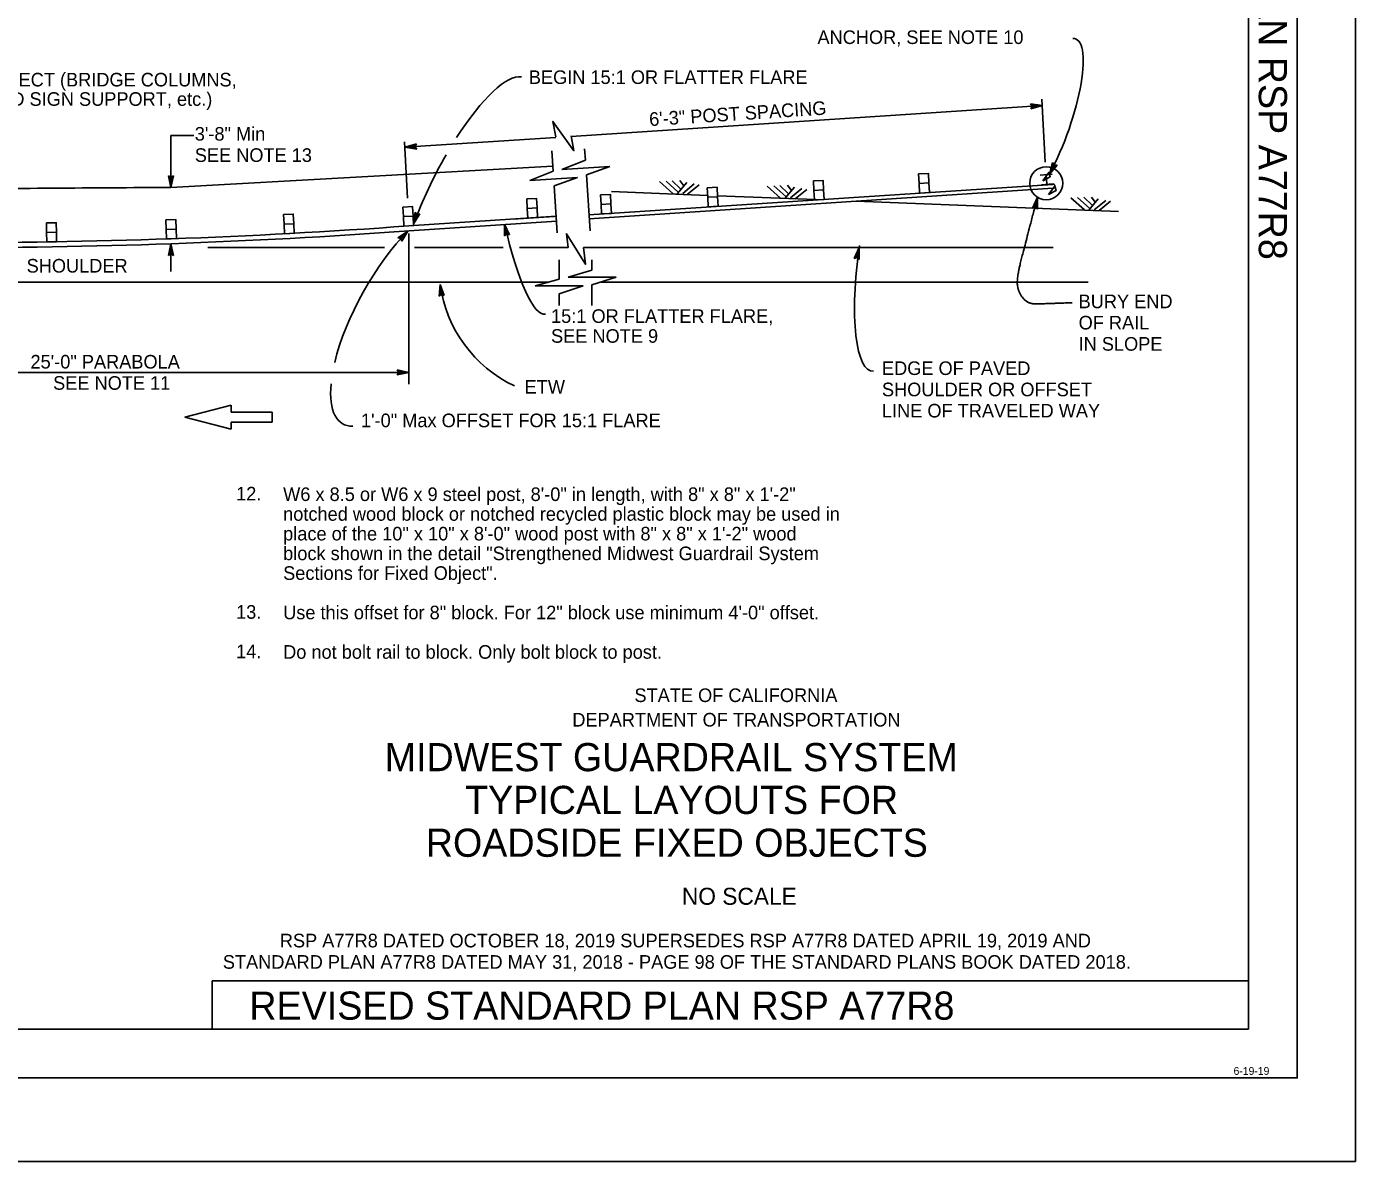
# Model space of a CAD drawing. Extents: x -893 to 867, y -474 to 712.
# Drawn here: x 182 to 867, y -474 to 110 of the extents above; entities that cross this region are included whole.
import ezdxf

# ---------------------------------------------------------------- set-up
doc = ezdxf.new("R2010")
doc.units = 0
for name, color, linetype in [('10 Sheet Format', 7, 'Continuous'), ('56 Stage 3 Anno', 7, 'Continuous'), ('57 Undefined', 7, 'Continuous'), ('60 Nongeo Data', 7, 'Continuous')]:
    doc.layers.add(name, color=color, linetype=linetype)

msp = doc.modelspace()

# ---------------------------------------------------------------- linework, layer by layer
at = {"layer": '10 Sheet Format'}
for p, q in [((811.55, -406.04), (811.55, 643.96)), ((277.71, -381.01), (811.52, -381.01)), ((277.71, -405.93), (277.71, -381.01)), ((-813.45, -406.04), (811.55, -406.04))]:
    msp.add_line(p, q, dxfattribs=at)
for points in [[(-893.45, -474.04), (866.55, -474.04), (866.55, 711.96), (-893.45, 711.96)], [(-863.43, 668.96), (836.57, 668.96), (836.57, -431.04), (-863.43, -431.04)], [(-863.43, 668.96), (836.57, 668.96), (836.57, -431.04), (-863.43, -431.04)]]:
    msp.add_lwpolyline(points, close=True, dxfattribs=at)
at = {"layer": '56 Stage 3 Anno'}
for p, q in [((705.33, 69.53), (462.65, 53.63)), ((700.15, 69.19), (699.26, 70.48)), ((699.26, 70.48), (699.26, 70.48)), ((699.26, 70.48), (705.33, 69.53)), ((705.33, 69.53), (699.44, 67.81)), ((699.44, 67.81), (700.15, 69.19)), ((699.5, 70.14), (703.96, 69.44)), ((703.95, 69.44), (699.65, 68.19)), ((699.76, 69.79), (702.58, 69.35)), ((702.58, 69.35), (699.8, 68.54)), ((699.95, 69.46), (701.2, 69.27)), ((701.2, 69.27), (700.01, 68.92)), ((705.12, 72.78), (706.68, 40.38)), ((705.33, 69.53), (705.33, 69.53)), ((699.44, 67.81), (699.44, 67.81)), ((256.53, 54.18), (256.53, 27.42)), ((268.31, 54.18), (256.53, 54.18)), ((376.88, 50.81), (378.27, 21.87)), ((454.79, 53.14), (377.01, 48.04)), ((377.01, 48.04), (382.91, 49.76)), ((383.09, 47.1), (377.01, 48.04)), ((377.01, 48.04), (377.01, 48.04)), ((382.85, 47.44), (378.39, 48.13)), ((378.4, 48.14), (382.7, 49.39)), ((379.77, 48.22), (382.55, 49.03)), ((382.59, 47.78), (379.77, 48.22)), ((381.15, 48.31), (382.34, 48.66)), ((382.39, 48.12), (381.15, 48.31)), ((382.91, 49.76), (382.2, 48.38)), ((382.2, 48.38), (383.09, 47.1)), ((382.91, 49.76), (382.91, 49.76)), ((383.09, 47.1), (383.09, 47.1)), ((708.98, 34.22), (710.62, 40.15)), ((712.98, 38.89), (708.98, 34.22)), ((708.98, 34.22), (708.98, 34.22)), ((709.63, 35.45), (710.83, 39.77)), ((712.56, 38.87), (709.63, 35.44)), ((710.28, 36.66), (711.05, 39.45)), ((712.14, 38.83), (710.28, 36.66)), ((710.62, 40.15), (710.62, 40.15)), ((710.62, 40.15), (711.42, 38.82)), ((710.93, 37.88), (711.26, 39.08)), ((711.75, 38.84), (710.93, 37.88)), ((711.42, 38.82), (712.98, 38.89)), ((712.98, 38.89), (712.98, 38.89)), ((256.53, 27.42), (255.2, 33.42)), ((255.2, 33.42), (255.2, 33.42)), ((255.2, 33.42), (256.53, 32.62)), ((256.52, 28.81), (255.56, 33.18)), ((256.53, 30.18), (255.9, 33.01)), ((256.53, 31.56), (256.26, 32.77)), ((256.53, 32.62), (257.87, 33.42)), ((257.87, 33.42), (256.53, 27.42)), ((257.51, 33.2), (256.53, 28.8)), ((257.15, 32.97), (256.53, 30.18)), ((256.81, 32.79), (256.53, 31.56)), ((256.53, 27.42), (256.53, 27.42)), ((257.87, 33.42), (257.87, 33.42)), ((702.78, 22.38), (700.24, 16.79)), ((702.49, 21.02), (700.64, 16.94)), ((702.55, 16.52), (702.5, 21.03)), ((702.85, 16.23), (702.78, 22.38)), ((702.78, 22.38), (702.78, 22.38)), ((381.44, 8.62), (382.26, 14.71)), ((384.77, 13.79), (381.44, 8.62)), ((381.92, 9.93), (382.52, 14.37)), ((384.36, 13.71), (381.92, 9.92)), ((382.26, 14.71), (382.26, 14.71)), ((382.26, 14.71), (383.23, 13.5)), ((382.4, 11.22), (382.78, 14.08)), ((382.87, 12.51), (383.04, 13.74)), ((383.23, 13.5), (384.77, 13.79)), ((384.77, 13.79), (384.77, 13.79)), ((700.24, 16.79), (701.71, 17.29)), ((700.24, 16.79), (700.24, 16.79)), ((702.22, 19.68), (701.02, 17.04)), ((701.93, 18.33), (701.42, 17.2)), ((701.71, 17.29), (702.85, 16.23)), ((701.95, 17.07), (701.93, 18.33)), ((702.25, 16.82), (702.22, 19.68)), ((702.85, 16.23), (702.85, 16.23)), ((381.44, 8.62), (381.44, 8.62)), ((383.94, 13.62), (382.4, 11.22)), ((383.55, 13.57), (382.87, 12.51)), ((428.32, 8.44), (428.32, 8.44)), ((428.36, 2.39), (428.32, 8.44)), ((428.32, 8.44), (430.92, 2.98)), ((428.32, 8.44), (428.32, 8.44)), ((428.36, 2.39), (428.32, 8.44)), ((428.32, 8.44), (430.92, 2.98)), ((428.62, 7.12), (428.66, 2.67)), ((428.62, 7.12), (428.66, 2.67)), ((430.54, 3.1), (428.63, 7.1)), ((430.54, 3.1), (428.63, 7.1)), ((373.44, 1.47), (378.51, 4.95)), ((374.97, 1.14), (373.44, 1.47)), ((373.44, 1.47), (373.44, 1.47)), ((373.85, 1.39), (377.57, 3.94)), ((374.27, 1.31), (376.63, 2.93)), ((374.64, 1.21), (375.68, 1.92)), ((375.39, -0.35), (374.97, 1.14)), ((375.68, 1.92), (375.05, 0.85)), ((376.63, 2.93), (375.16, 0.43)), ((377.57, 3.93), (375.29, 0.07)), ((378.51, 4.95), (375.39, -0.35)), ((378.51, 4.95), (378.51, 4.95)), ((379.05, 3.61), (379.05, -73.82)), ((429.47, 3.45), (428.36, 2.39)), ((429.47, 3.45), (428.36, 2.39)), ((428.36, 2.39), (428.36, 2.39)), ((428.36, 2.39), (428.36, 2.39)), ((428.95, 2.95), (428.93, 5.79)), ((428.93, 5.79), (430.15, 3.23)), ((428.95, 2.95), (428.93, 5.79)), ((428.93, 5.79), (430.15, 3.23)), ((429.76, 3.36), (429.23, 4.46)), ((429.23, 4.46), (429.24, 3.23)), ((429.76, 3.36), (429.23, 4.46)), ((429.23, 4.46), (429.24, 3.23)), ((430.92, 2.98), (429.47, 3.45)), ((430.92, 2.98), (429.47, 3.45)), ((430.92, 2.98), (430.92, 2.98)), ((430.92, 2.98), (430.92, 2.98)), ((255.19, -7.64), (256.53, -1.64)), ((256.53, -6.84), (255.19, -7.64)), ((255.54, -7.43), (256.53, -3.02)), ((255.9, -7.19), (256.53, -4.41)), ((256.25, -7.02), (256.53, -5.79)), ((256.53, -1.64), (256.53, -1.64)), ((256.53, -1.64), (257.86, -7.64)), ((256.53, -1.64), (256.53, -15.83)), ((256.53, -3.03), (257.5, -7.41)), ((256.53, -4.41), (257.15, -7.23)), ((256.53, -5.79), (256.79, -7)), ((257.86, -7.64), (256.53, -6.84)), ((375.39, -0.35), (375.39, -0.35)), ((610.92, -3.61), (608.38, -9.2)), ((610.63, -4.97), (608.78, -9.05)), ((610.35, -6.31), (609.16, -8.95)), ((610.38, -9.17), (610.35, -6.31)), ((610.69, -9.47), (610.64, -4.96)), ((610.99, -9.75), (610.92, -3.61)), ((610.92, -3.61), (610.92, -3.61)), ((255.19, -7.64), (255.19, -7.64)), ((257.86, -7.64), (257.86, -7.64)), ((608.38, -9.2), (609.85, -8.69)), ((608.38, -9.2), (608.38, -9.2)), ((610.07, -7.66), (609.56, -8.79)), ((609.85, -8.69), (610.99, -9.75)), ((610.08, -8.92), (610.07, -7.66)), ((610.99, -9.75), (610.99, -9.75)), ((394.63, -28.58), (395.13, -22.55)), ((395.31, -23.89), (394.95, -28.32)), ((395.13, -22.55), (395.13, -22.55)), ((395.13, -22.55), (397.23, -28.22)), ((395.26, -28.07), (395.5, -25.24)), ((396.86, -28.06), (395.32, -23.9)), ((395.5, -25.24), (396.48, -27.9)), ((395.68, -26.59), (395.58, -27.82)), ((396.11, -27.74), (395.68, -26.59)), ((395.83, -27.62), (394.63, -28.58)), ((394.63, -28.58), (394.63, -28.58)), ((397.23, -28.22), (395.83, -27.62)), ((397.23, -28.22), (397.23, -28.22)), ((379.05, -67.82), (132.52, -67.82)), ((373.85, -67.82), (373.05, -66.48)), ((373.05, -66.48), (373.05, -66.48)), ((373.05, -66.48), (379.05, -67.82)), ((379.05, -67.82), (373.05, -69.15)), ((373.05, -69.15), (373.85, -67.82)), ((373.26, -66.83), (377.67, -67.82)), ((377.66, -67.82), (373.28, -68.79)), ((376.29, -67.81), (373.46, -68.44)), ((373.5, -67.19), (376.29, -67.81)), ((373.67, -67.54), (374.9, -67.81)), ((374.9, -67.81), (373.7, -68.08)), ((379.05, -67.82), (379.05, -67.82)), ((373.05, -69.15), (373.05, -69.15))]:
    msp.add_line(p, q, dxfattribs=at)
msp.add_lwpolyline([(462.6, 53.88), (464.06, 46.29), (453.21, 61.36), (454.75, 53.36)], dxfattribs=at)
msp.add_arc((462.56, -13.25), 68.07, 187.85371, 244.63459, dxfattribs=at)
for centre, major_axis, ratio, start_param, end_param in [((705.22, 58.16), (-17.18, -45.74), 0.270866, 1.124624, 3.25233), ((407.87, 20.24), (-30.79, -63.57), 0.278854, 3.227108, 4.309717), ((407.87, 20.24), (-30.79, -63.57), 0.278854, 4.464041, 5.028671), ((437.41, 41.05), (11.84, -78.94), 0.187868, 5.109944, 6.290553), ((376.96, -37.8), (-31.87, -56.53), 0.372883, 4.080436, 5.366031), ((627.8, -1.14), (-10.45, -65.99), 0.244218, 4.772172, 6.344069), ((376.96, -37.8), (-31.87, -56.53), 0.372883, 5.59134, 6.494775)]:
    msp.add_ellipse(centre, major_axis=major_axis, ratio=ratio, start_param=start_param, end_param=end_param, dxfattribs=at)
msp.add_open_spline([(702.81, 22.44), (697.16, 0.68), (692.74, -16.18), (692.1, -25.03), (697.58, -32.82), (707.69, -32.4), (720.75, -31.98)], degree=2, dxfattribs=at)
at = {"layer": '60 Nongeo Data'}
for p, q in [((453.41, 35.78), (452.73, 46.19)), ((457.88, 36.59), (469.97, 41.41)), ((469.97, 41.41), (469.59, 47.29)), ((256.53, 27.42), (453.24, 38.41)), ((441.32, 30.95), (453.41, 35.78)), ((457.88, 36.59), (482.55, 38.21)), ((482.55, 38.21), (470.47, 33.84)), ((441.32, 30.95), (465.99, 32.57)), ((465.99, 32.57), (453.91, 28.2)), ((455.5, 3.99), (453.91, 28.2)), ((472.36, 5.09), (470.47, 33.84)), ((471.82, 13.25), (710.79, 28.97)), ((515.05, 24.25), (508.08, 30.47)), ((517.74, 25.02), (511.51, 30.58)), ((518.98, 26.63), (514.74, 30.8)), ((517.24, 24.14), (522.17, 29.94)), ((520.61, 28.28), (518.65, 30.89)), ((520.13, 24.33), (526.03, 29.18)), ((522.64, 23.9), (528.54, 28.74)), ((570.48, 21.88), (563.51, 28.09)), ((573.17, 22.65), (566.94, 28.2)), ((574.41, 24.25), (570.17, 28.42)), ((572.67, 21.77), (577.6, 27.56)), ((576.03, 25.9), (574.07, 28.51)), ((704.15, 33.72), (710.29, 34.22)), ((704.81, 28.68), (710.95, 29.17)), ((707.22, 33.97), (707.61, 29.1)), ((471.95, 11.26), (710.74, 26.96)), ((575.56, 21.95), (581.46, 26.8)), ((578.07, 21.52), (583.97, 26.37)), ((726.99, 15.8), (720.02, 22.02)), ((729.68, 16.57), (723.45, 22.13)), ((730.92, 18.18), (726.68, 22.35)), ((729.18, 15.69), (734.11, 21.49)), ((732.55, 19.83), (730.59, 22.44)), ((732.07, 15.88), (737.97, 20.73)), ((734.58, 15.45), (740.48, 20.29)), ((378.99, 7.58), (454.94, 12.58)), ((379.18, 5.06), (455.12, 10.06)), ((432.71, 11.12), (453.96, 12.51)), ((366.51, -3.61), (275.46, -3.61)), ((427.57, -3.61), (382.01, -3.61)), ((461.1, -3.61), (436.08, -3.61)), ((710.92, -3.61), (468.98, -3.61)), ((456.47, -9.85), (456.47, -19.77)), ((473.36, -9.85), (473.36, -15.23)), ((444.13, -23.34), (456.47, -19.77)), ((461.02, -18.8), (473.36, -15.23)), ((485.75, -18.8), (461.02, -18.8)), ((485.75, -18.8), (473.36, -22.82)), ((67.64, -21.3), (451.2, -21.3)), ((468.85, -23.34), (444.13, -23.34)), ((468.85, -23.34), (456.47, -27.36)), ((456.47, -27.36), (456.47, -33.31)), ((473.36, -22.82), (473.36, -33.31)), ((478.06, -21.3), (728.89, -21.3)), ((263.62, -90.89), (287.53, -84.75)), ((287.53, -84.75), (287.53, -88.39)), ((287.53, -88.39), (308.63, -88.39)), ((308.63, -88.39), (308.63, -90.89)), ((287.53, -97.02), (263.62, -90.89)), ((308.63, -93.39), (287.53, -93.39)), ((287.53, -93.39), (287.53, -97.02)), ((308.63, -90.89), (308.63, -93.39))]:
    msp.add_line(p, q, dxfattribs=at)
for points in [[(641.58, 34.36), (641.84, 29.44), (646.88, 29.71), (646.62, 34.62)], [(705.51, 30.86), (708.64, 35.09), (709.35, 32.89)], [(532.72, 27.22), (532.98, 22.31), (538.03, 22.57), (537.77, 27.49)], [(587.38, 30.76), (587.64, 25.84), (592.68, 26.11), (592.42, 31.02)], [(641.84, 29.44), (642.1, 24.52), (647.15, 24.79), (646.88, 29.71)], [(708.53, 23.77), (711.67, 28), (712.37, 25.79)], [(439.75, 21.46), (440.01, 16.54), (445.05, 16.81), (444.79, 21.73)], [(477.78, 23.55), (478.04, 18.64), (483.09, 18.9), (482.83, 23.82)], [(532.98, 22.31), (533.24, 17.39), (538.29, 17.66), (538.03, 22.57)], [(587.64, 25.84), (587.9, 20.92), (592.95, 21.19), (592.68, 26.11)], [(375.95, 17.28), (376.21, 12.36), (381.25, 12.63), (380.99, 17.55)], [(440.01, 16.54), (440.27, 11.63), (445.31, 11.9), (445.05, 16.81)], [(478.04, 18.64), (478.3, 13.72), (483.35, 13.99), (483.09, 18.9)], [(192.43, 9.15), (192.51, 4.23), (197.57, 4.31), (197.49, 9.23)], [(253.94, 10.7), (254.11, 5.78), (259.16, 5.96), (258.99, 10.88)], [(314.49, 13.37), (314.76, 8.45), (319.8, 8.72), (319.54, 13.64)], [(314.76, 8.45), (315.02, 3.53), (320.07, 3.81), (319.8, 8.72)], [(376.21, 12.36), (376.47, 7.45), (381.52, 7.71), (381.25, 12.63)], [(192.51, 4.23), (192.6, -0.69), (197.65, -0.61), (197.57, 4.31)], [(254.11, 5.78), (254.28, 0.86), (259.34, 1.04), (259.16, 5.96)]]:
    msp.add_lwpolyline(points, close=True, dxfattribs=at)
for points in [[(532.93, 23.31), (483.4, 25.25)], [(588.4, 21.13), (538, 23.11)], [(744.51, 14.99), (609.41, 20.3)], [(461.1, -3.61), (460.2, 3.57), (470.05, -12.18), (468.98, -3.61)]]:
    msp.add_lwpolyline(points, dxfattribs=at)
msp.add_circle((707.29, 29.56), 8.5, dxfattribs=at)
for centre, radius, start, end in [((809.64, -82876.14), 82905.4, 90.3822556, 90.4665972), ((710.77, 28.07), 1, 273.76306, 93.76306), ((141.59, 3252.35), 3253.44, 269.86625, 274.18456), ((141.59, 3252.35), 3255.97, 269.86625, 274.18456)]:
    msp.add_arc(centre, radius, start, end, dxfattribs=at)

# ---------------------------------------------------------------- texts
at = {"layer": '10 Sheet Format'}
msp.add_text('2018 REVISED STANDARD PLAN RSP A77R8', height=14.5, rotation=270, dxfattribs=at).set_placement((816.78, 401.77))
for s, height, p in [('STATE OF CALIFORNIA', 7, (495.24, -237.54)), ('DEPARTMENT OF TRANSPORTATION', 7, (463.24, -250.15)), ('MIDWEST GUARDRAIL SYSTEM', 14.5, (366.6, -273.15)), ('TYPICAL LAYOUTS FOR', 14.5, (407.99, -295.18)), ('ROADSIDE FIXED OBJECTS', 14.5, (387.78, -317.22)), ('NO SCALE', 8.75, (519.66, -341.92)), ('RSP A77R8 DATED OCTOBER 18, 2019 SUPERSEDES RSP A77R8 DATED APRIL 19, 2019 AND', 7, (312.6, -363.85)), (' STANDARD PLAN A77R8 DATED MAY 31, 2018 - PAGE 98 OF THE STANDARD PLANS BOOK DATED 2018.', 7, (280.65, -374.85)), ('REVISED STANDARD PLAN RSP A77R8', 14.5, (296.91, -401.08)), ('6-19-19', 4, (803.79, -429.47))]:
    msp.add_text(s, height=height, dxfattribs=at).set_placement(p)
at = {"layer": '57 Undefined'}
for s, p in [('ANCHOR, SEE NOTE 10', (589.49, 101.23)), ('FIXED OBJECT (BRIDGE COLUMNS,  ', (129.68, 79.38)), ('BEGIN 15:1 OR FLATTER FLARE', (440.84, 80.65)), ('OVERHEAD SIGN SUPPORT, etc.)', (128.56, 69.4)), ('3\'-8" Min', (268.8, 51.48)), ('SEE NOTE 13', (268.8, 40.54)), ('SHOULDER', (182.21, -16.44)), ('BURY END', (723.99, -34.79)), ('15:1 OR FLATTER FLARE,', (452.28, -42.35)), ('OF RAIL', (723.99, -45.72)), ('SEE NOTE 9', (452.28, -52.58)), ('IN SLOPE', (723.99, -56.66)), ('25\'-0" PARABOLA', (184.19, -65.85)), ('EDGE OF PAVED', (622.71, -69.17)), ('SEE NOTE 11', (195.84, -76.78)), ('ETW', (438.67, -78.76)), ('SHOULDER OR OFFSET', (622.71, -80.11)), ('1\'-0" Max OFFSET FOR 15:1 FLARE', (354.4, -96.05)), ('LINE OF TRAVELED WAY', (622.71, -91.04)), ('12.', (290.08, -133.77)), ('W6 x 8.5 or W6 x 9 steel post, 8\'-0" in length, with 8" x 8" x 1\'-2"', (314.31, -134.05)), ('notched wood block or notched recycled plastic block may be used in', (314.31, -144.2)), ('place of the 10" x 10" x 8\'-0" wood post with 8" x 8" x 1\'-2" wood', (314.31, -154.35)), ('block shown in the detail "Strengthened Midwest Guardrail System', (314.31, -164.5)), ('Sections for Fixed Object".', (314.31, -174.65)), ('13.', (290.08, -194.67)), ('Use this offset for 8" block. For 12" block use minimum 4\'-0" offset.', (314.31, -194.95)), ('14.', (290.08, -214.97)), ('Do not bolt rail to block. Only bolt block to post.', (314.31, -215.25))]:
    msp.add_text(s, height=7, dxfattribs=at).set_placement(p)
msp.add_text('6\'-3" POST SPACING', height=7, rotation=3.75034, dxfattribs=at).set_placement((503.04, 58.94))
at = {"layer": '60 Nongeo Data'}
for p in [(704.05, 36.69), (711.68, 35.42), (700.72, 30.54), (705.58, 20.95), (713.01, 26.79)]:
    msp.add_text('.', height=0.8, rotation=357.75, dxfattribs=at).set_placement(p)

doc.saveas('drawing.dxf')
